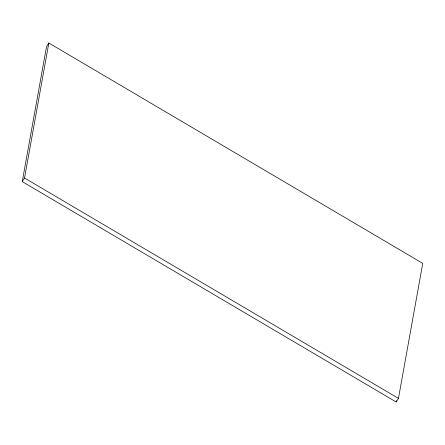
<?xml version="1.0" encoding="UTF-8"?>
<svg xmlns="http://www.w3.org/2000/svg" width="445" height="445" viewBox="0 0 445 445"><rect width="100%" height="100%" fill="white"/><g stroke="black" fill="none" stroke-linecap="round" stroke-linejoin="round"><path stroke-width="0.67" d="M22.25 181.616L46.541 46.608L48.833 43.015L422.75 263.384L398.459 398.392L396.167 401.985L22.25 181.616L24.542 178.022L48.833 43.015M396.167 401.985L396.412 400.622M24.542 178.022L398.459 398.392"/></g></svg>
